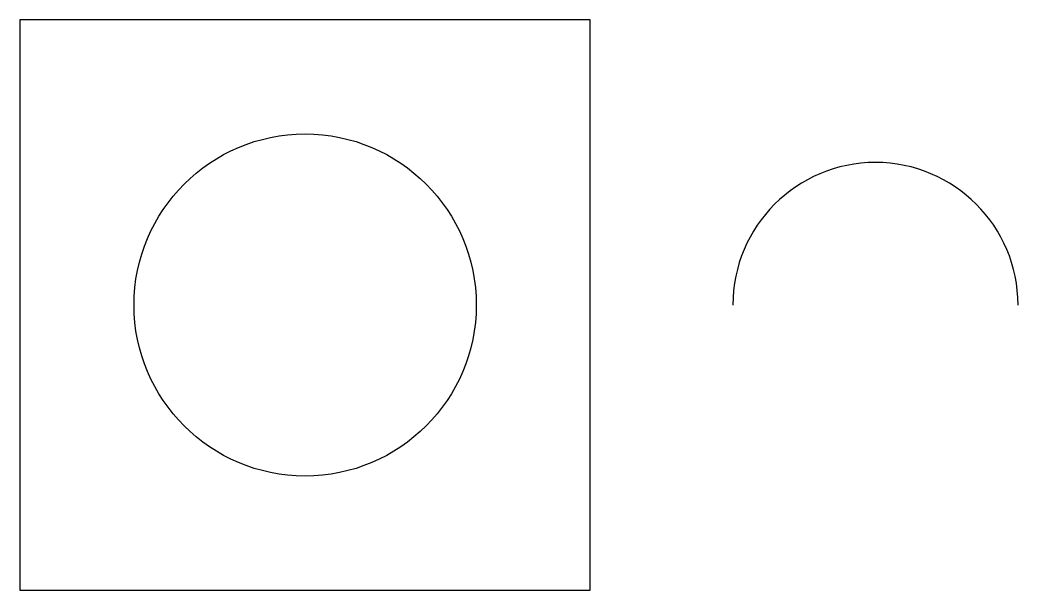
# Model space of a CAD drawing. Header units: millimetres. Extents: x 0 to 175, y 0 to 100.
import ezdxf

# ---------------------------------------------------------------- set-up
doc = ezdxf.new("R2010")
doc.units = ezdxf.units.MM

msp = doc.modelspace()

# ---------------------------------------------------------------- linework, layer by layer
for p, q in [((100, 100), (0, 100)), ((0, 100), (0, 0)), ((100, 0), (100, 100)), ((0, 0), (100, 0))]:
    msp.add_line(p, q)
msp.add_circle((50, 50), 30)
msp.add_arc((150, 50), 25, 0, 180)

doc.saveas('drawing.dxf')
